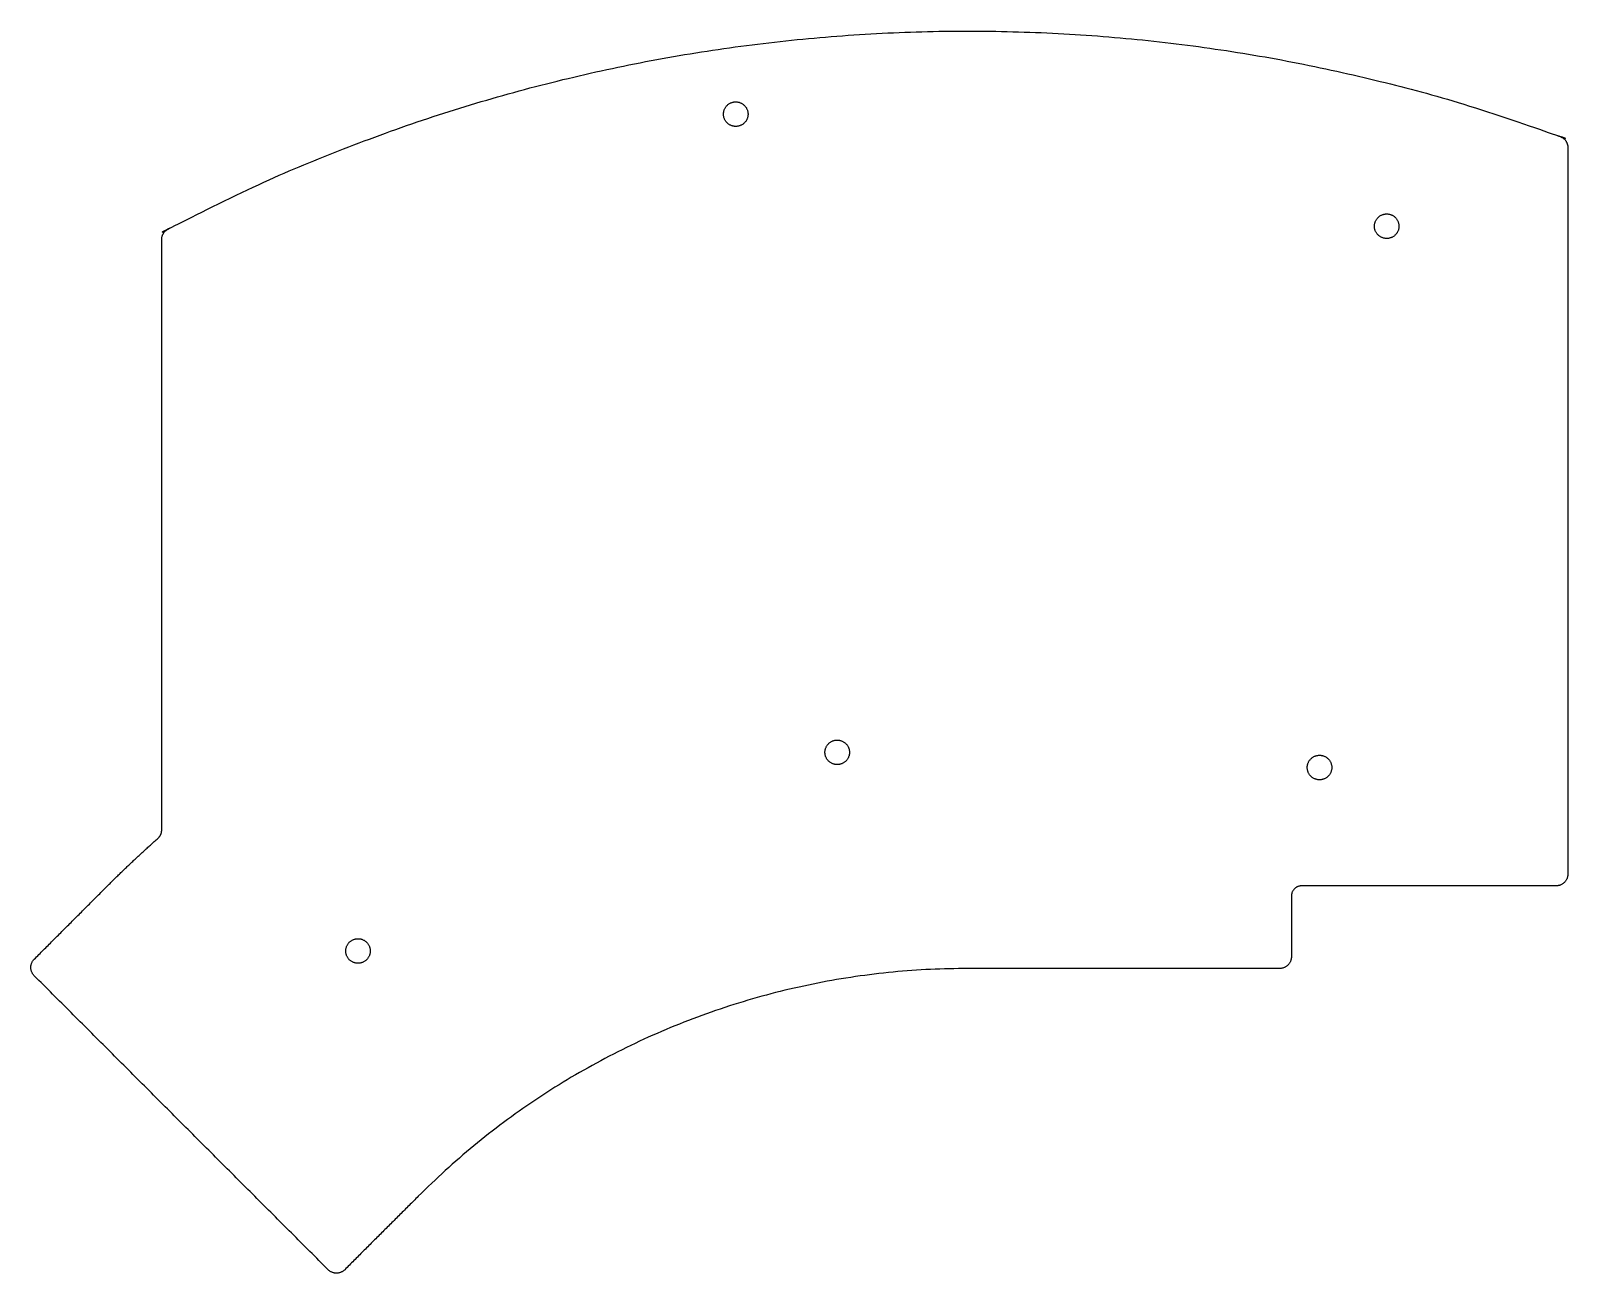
# Model space of a CAD drawing. Header units: millimetres. Extents: x -131 to 10, y -46 to 68.
import ezdxf

# ---------------------------------------------------------------- set-up
doc = ezdxf.new("R2010")
doc.units = ezdxf.units.MM
doc.header["$MEASUREMENT"] = 0
doc.layers.add('0.15mm kerf$Base', color=18, linetype='Continuous', true_color=0x000000)

msp = doc.modelspace()

# ---------------------------------------------------------------- linework, layer by layer
at = {"layer": '0.15mm kerf$Base'}
for points, weights, knots in [([(-119.3, 48.63), (-119.3, 49.27), (-118.73, 49.58), (-56.81, 82.24), (8.9, 58.07), (9.6, 57.81), (9.6, 57.06)], [1, 0.856329488443, 1, 0.913485505497, 1, 0.82017080256, 1], [238.310037, 238.310037, 238.310037, 239.395391, 239.395391, 371.058492, 371.058492, 372.276666, 372.276666, 372.276666]), ([(-65.55, 60.12), (-65.55, 61.25), (-66.68, 61.25), (-67.8, 61.25), (-67.8, 60.12), (-67.8, 59), (-66.68, 59), (-65.55, 59), (-65.55, 60.12)], [1, 0.707106781187, 1, 0.707106781187, 1, 0.707106781187, 1, 0.707106781187, 1], [0, 0, 0, 1.884956, 1.884956, 3.769911, 3.769911, 5.654867, 5.654867, 7.539822, 7.539822, 7.539822]), ([(-5.88, 49.85), (-5.88, 50.98), (-7, 50.98), (-8.13, 50.98), (-8.13, 49.85), (-8.13, 48.73), (-7, 48.73), (-5.88, 48.73), (-5.88, 49.85)], [1, 0.707106781187, 1, 0.707106781187, 1, 0.707106781187, 1, 0.707106781187, 1], [0, 0, 0, 1.884956, 1.884956, 3.769911, 3.769911, 5.654867, 5.654867, 7.539822, 7.539822, 7.539822]), ([(-56.25, 1.63), (-56.25, 2.76), (-57.38, 2.76), (-58.5, 2.76), (-58.5, 1.63), (-58.5, 0.51), (-57.38, 0.51), (-56.25, 0.51), (-56.25, 1.63)], [1, 0.707106781187, 1, 0.707106781187, 1, 0.707106781187, 1, 0.707106781187, 1], [0, 0, 0, 1.884956, 1.884956, 3.769911, 3.769911, 5.654867, 5.654867, 7.539822, 7.539822, 7.539822]), ([(-12.04, 0.25), (-12.04, 1.37), (-13.16, 1.37), (-14.29, 1.37), (-14.29, 0.25), (-14.29, -0.88), (-13.16, -0.88), (-12.04, -0.88), (-12.04, 0.25)], [1, 0.707106781187, 1, 0.707106781187, 1, 0.707106781187, 1, 0.707106781187, 1], [0, 0, 0, 1.884956, 1.884956, 3.769911, 3.769911, 5.654867, 5.654867, 7.539822, 7.539822, 7.539822]), ([(-124.25, -10.58), (-121.99, -8.33), (-119.61, -6.21), (-119.3, -5.93), (-119.3, -5.52)], [1, 0.999591221407, 1, 0.912560937705, 1], [176.951716, 176.951716, 176.951716, 183.325278, 183.325278, 184.167864, 184.167864, 184.167864]), ([(-100.18, -16.57), (-100.18, -15.44), (-101.31, -15.44), (-102.43, -15.44), (-102.43, -16.57), (-102.43, -17.69), (-101.31, -17.69), (-100.18, -17.69), (-100.18, -16.57)], [1, 0.707106781187, 1, 0.707106781187, 1, 0.707106781187, 1, 0.707106781187, 1], [0, 0, 0, 1.884956, 1.884956, 3.769911, 3.769911, 5.654867, 5.654867, 7.539822, 7.539822, 7.539822])]:
    msp.add_rational_spline(points, weights, degree=2, knots=knots, dxfattribs=at)
for points in [[(9.6, 57.06), (9.6, 23.77), (9.6, -9.52)], [(-119.3, -5.52), (-119.3, 21.56), (-119.3, 48.63)], [(-130.98, -17.32), (-127.61, -13.95), (-124.25, -10.58)], [(8.53, -10.6), (-3.14, -10.6), (-14.81, -10.6)], [(-15.74, -11.53), (-15.74, -14.31), (-15.74, -17.09)], [(-16.81, -18.17), (-31.1, -18.17), (-45.39, -18.17)], [(-104.04, -45.78), (-117.51, -32.31), (-130.98, -18.84)], [(-95.78, -39.05), (-99.15, -42.41), (-102.52, -45.78)]]:
    msp.add_open_spline(points, degree=2, dxfattribs=at)
for points, weights in [([(9.6, -9.52), (9.6, -10.6), (8.53, -10.6)], [1, 0.707106781187, 1]), ([(-14.81, -10.6), (-15.74, -10.6), (-15.74, -11.53)], [1, 0.707106781187, 1]), ([(-130.98, -18.84), (-131.74, -18.08), (-130.98, -17.32)], [1, 0.707106781187, 1]), ([(-45.39, -18.17), (-74.91, -18.17), (-95.78, -39.05)], [1, 0.923879532511, 1]), ([(-15.74, -17.09), (-15.74, -18.17), (-16.81, -18.17)], [1, 0.707106781187, 1]), ([(-102.52, -45.78), (-103.28, -46.54), (-104.04, -45.78)], [1, 0.707106781187, 1])]:
    msp.add_rational_spline(points, weights, degree=2, dxfattribs=at)

doc.saveas('drawing.dxf')
